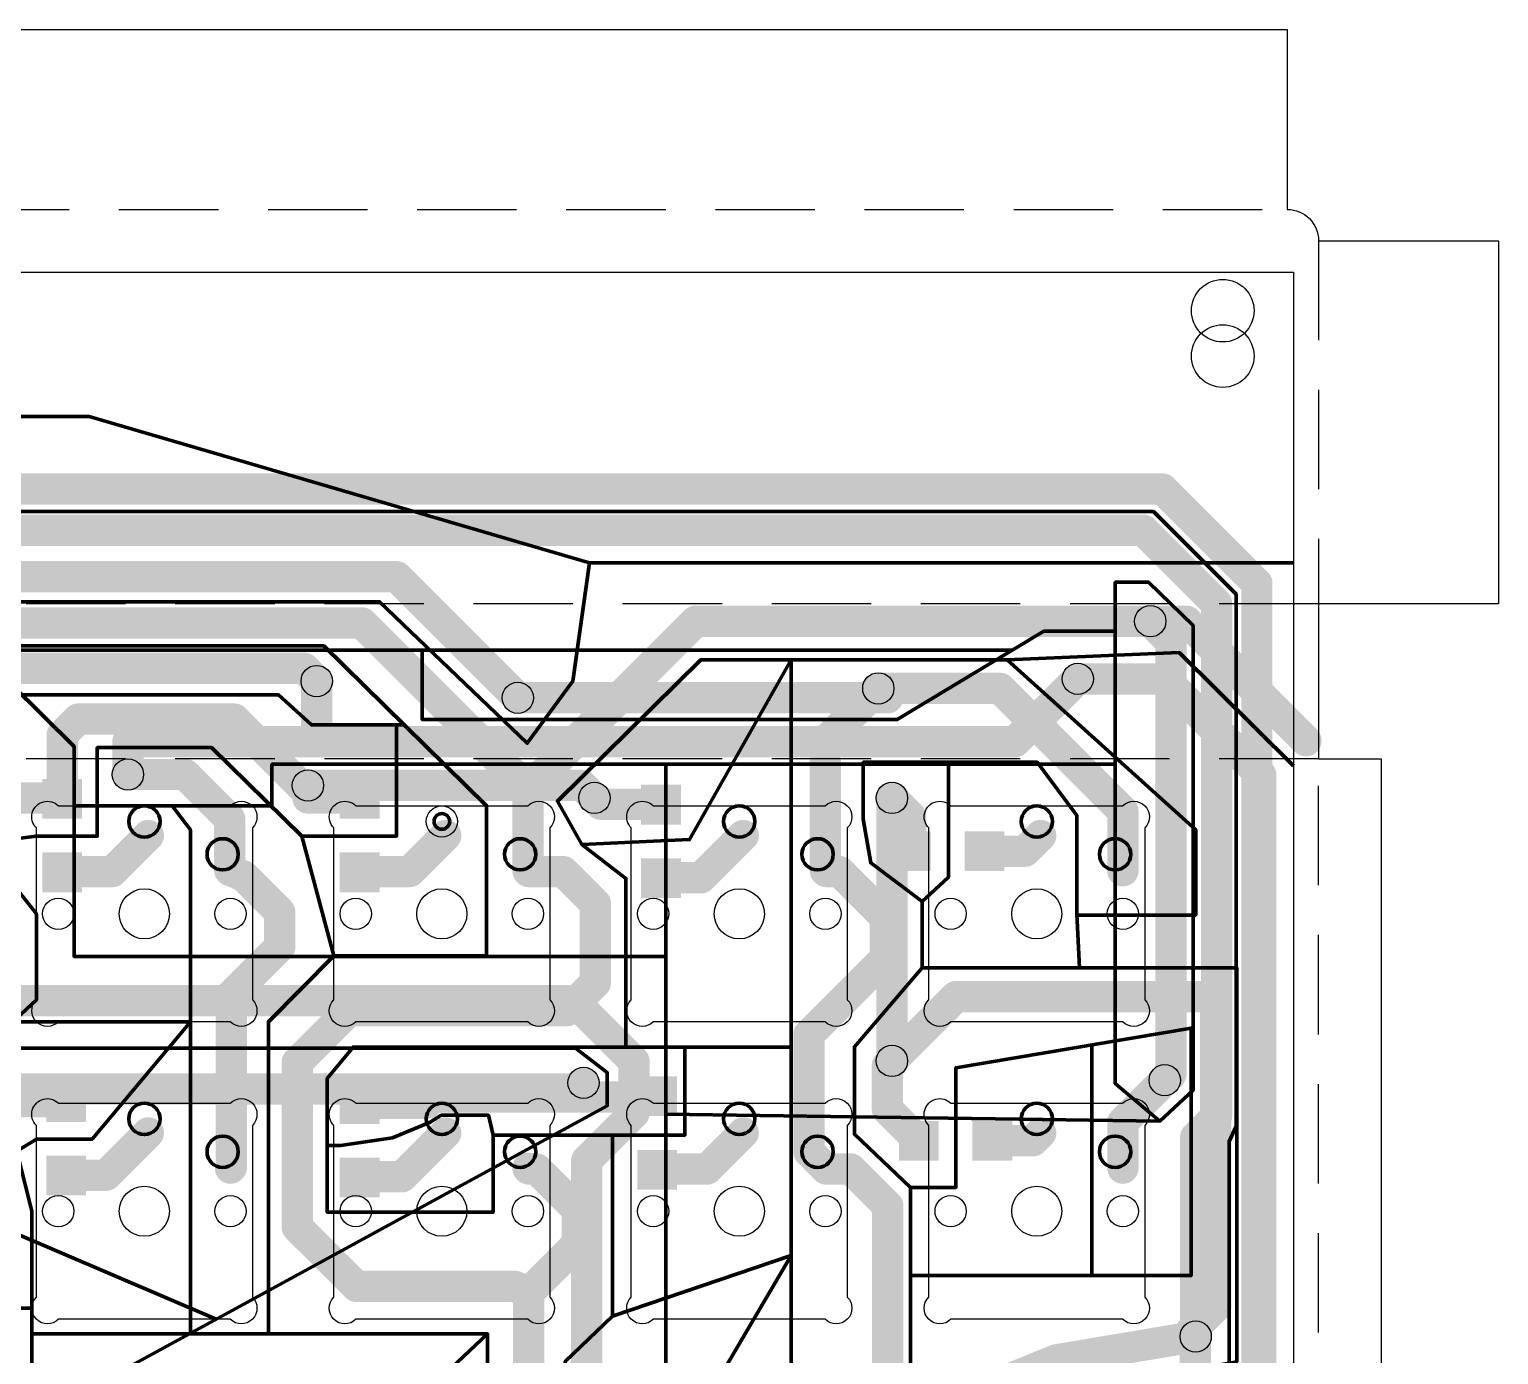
# Model space of a CAD drawing. Header units: millimetres. Extents: x -144 to 627, y 3 to 301.
# Drawn here: x 532.7 to 626.6, y 216.5 to 301.1 of the extents above; entities that cross this region are included whole.
import ezdxf

# ---------------------------------------------------------------- set-up
doc = ezdxf.new("R2010")
doc.units = ezdxf.units.MM
doc.linetypes.add('HIDDEN', pattern=[9.525, 6.35, -3.175])
for name, color, linetype in [('bends', 8, 'HIDDEN'), ('cuts', 31, 'Continuous'), ('pcb-bottom', 151, 'Continuous'), ('pcb-cuts', 211, 'Continuous'), ('pcb-top', 11, 'Continuous')]:
    doc.layers.add(name, color=color, linetype=linetype)
doc.layers.add('toolpath-pcb-bottom', color=155, linetype='Continuous', lineweight=200)
doc.layers.add('toolpath-pcb-top', color=15, linetype='Continuous', lineweight=200)

# ---------------------------------------------------------------- blocks, each defined once
blk = doc.blocks.new('RECT')
blk.add_solid([(-0.5, -0.5), (0.5, -0.5), (-0.5, 0.5), (0.5, 0.5)])

msp = doc.modelspace()

# ---------------------------------------------------------------- linework, layer by layer
at = {"layer": 'bends'}
for p, q in [((471.75, 289.625), (613.05, 289.625)), ((615.05, 287.625), (615.05, 264.425)), ((615.05, 264.425), (469.75, 264.425)), ((615.05, 254.525), (469.75, 254.525)), ((615.05, 160.725), (615.05, 254.525))]:
    msp.add_line(p, q, dxfattribs=at)
at = {"layer": 'cuts'}
for points in [[(471.75, 289.625), (471.75, 301.125), (613.05, 301.125), (613.05, 289.625, -0.414214), (615.05, 287.625), (626.55, 287.625), (626.55, 264.425), (615.05, 264.425), (615.05, 254.525), (619.05, 254.525), (619.05, 160.725), (615.05, 160.725, -0.414214), (613.05, 158.725), (613.05, 154.725), (471.75, 154.725), (471.75, 158.725, -0.414214), (469.75, 160.725), (465.75, 160.725), (465.75, 254.525), (469.75, 254.525), (469.75, 287.625, -0.414214)], [(533.15, 239.139), (533.15, 250.111, -1), (534.564, 251.525), (545.536, 251.525, -1), (546.95, 250.111), (546.95, 239.139, -1), (545.536, 237.725), (534.564, 237.725, -1)], [(552.15, 239.139), (552.15, 250.111, -1), (553.564, 251.525), (564.536, 251.525, -1), (565.95, 250.111), (565.95, 239.139, -1), (564.536, 237.725), (553.564, 237.725, -1)], [(571.15, 239.139), (571.15, 250.111, -1), (572.564, 251.525), (583.536, 251.525, -1), (584.95, 250.111), (584.95, 239.139, -1), (583.536, 237.725), (572.564, 237.725, -1)], [(590.15, 239.139), (590.15, 250.111, -1), (591.564, 251.525), (602.536, 251.525, -1), (603.95, 250.111), (603.95, 239.139, -1), (602.536, 237.725), (591.564, 237.725, -1)], [(533.15, 220.139), (533.15, 231.111, -1), (534.564, 232.525), (545.536, 232.525, -1), (546.95, 231.111), (546.95, 220.139, -1), (545.536, 218.725), (534.564, 218.725, -1)], [(552.15, 220.139), (552.15, 231.111, -1), (553.564, 232.525), (564.536, 232.525, -1), (565.95, 231.111), (565.95, 220.139, -1), (564.536, 218.725), (553.564, 218.725, -1)], [(571.15, 220.139), (571.15, 231.111, -1), (572.564, 232.525), (583.536, 232.525, -1), (584.95, 231.111), (584.95, 220.139, -1), (583.536, 218.725), (572.564, 218.725, -1)], [(590.15, 220.139), (590.15, 231.111, -1), (591.564, 232.525), (602.536, 232.525, -1), (603.95, 231.111), (603.95, 220.139, -1), (602.536, 218.725), (591.564, 218.725, -1)]]:
    msp.add_lwpolyline(points, format="xyb", close=True, dxfattribs=at)
msp.add_circle((608.93, 283.155), 2, dxfattribs=at)
at = {"layer": 'pcb-bottom', "const_width": 2}
for points in [[(517.72, 266.155), (556.17, 266.155)], [(556.17, 266.155), (563.9, 258.425)], [(553.935, 263.21), (509.535, 263.21)], [(553.935, 263.21), (564.55, 252.595)], [(564.55, 252.595), (575.27, 263.315)], [(575.27, 263.315), (604.3, 263.315)], [(604.3, 263.315), (606.61, 263.315)], [(606.61, 263.315), (614.24, 255.685)], [(550.25, 260.305), (492.72, 260.305)], [(551.06, 259.495), (550.25, 260.305)], [(586.93, 259.025), (583.55, 255.645)], [(594.71, 259.025), (586.93, 259.025)], [(602.55, 251.185), (594.71, 259.025)], [(599.67, 259.635), (605.21, 259.635)], [(605.21, 259.635), (611.36, 253.485)], [(535.82, 257.065), (534.8, 256.045)], [(535.82, 257.065), (545.79, 257.065)], [(545.79, 257.065), (550.83, 252.025)], [(534.8, 251.975), (534.8, 256.045)], [(583.55, 247.375), (583.55, 255.645)], [(542.66, 253.525), (539, 253.525)], [(545.5, 250.685), (542.66, 253.525)], [(611.36, 253.485), (611.36, 213.105)], [(550.5, 252.825), (550.5, 252.025)], [(564.55, 252.595), (564.55, 247.375)], [(516.7, 252.025), (534.8, 252.025)], [(534.8, 252.025), (534.8, 251.975)], [(550.5, 252.025), (550.83, 252.025)], [(550.83, 252.025), (553.8, 252.025)], [(553.8, 252.025), (553.8, 251.975)], [(568.8, 252.025), (569.2, 251.625)], [(569.2, 251.625), (573, 251.625)], [(573, 251.625), (573.05, 251.6)], [(587.8, 252.025), (589, 250.825)], [(545.5, 247.425), (545.5, 250.685)], [(589, 250.825), (589, 248.625)], [(602.55, 247.375), (602.55, 251.185)], [(540.3, 249.625), (538, 247.325)], [(559.3, 249.625), (557, 247.325)], [(578.3, 249.625), (575.6, 246.925)], [(597.3, 249.625), (596.3, 248.625)], [(589, 248.625), (589.013, 248.625)], [(596.3, 248.625), (593.712, 248.625)], [(538, 247.325), (534.8, 247.325)], [(534.8, 247.325), (534.8, 247.275)], [(545.5, 247.425), (545.55, 247.375)], [(546.4, 247.025), (545.5, 247.425)], [(546.4, 247.025), (548.7, 244.725)], [(557, 247.325), (553.8, 247.325)], [(553.8, 247.325), (553.8, 247.275)], [(564.6, 247.325), (564.55, 247.375)], [(566.8, 247.325), (564.6, 247.325)], [(568.86, 245.265), (566.8, 247.325)], [(573.1, 246.925), (573.05, 246.9)], [(575.6, 246.925), (573.1, 246.925)], [(583.6, 247.325), (583.55, 247.375)], [(584.45, 247.325), (583.6, 247.325)], [(587.38, 244.395), (584.45, 247.325)], [(568.86, 240.235), (568.86, 245.265)], [(548.7, 244.725), (548.7, 242.525)], [(587.38, 241.795), (587.38, 244.395)], [(548.7, 242.525), (545.6, 239.425)], [(582.5, 236.915), (587.38, 241.795)], [(567.07, 238.445), (568.86, 240.235)], [(545.6, 239.425), (545.6, 228.425)], [(591.9, 239.335), (587.795, 235.23)], [(608.48, 239.335), (591.9, 239.335)], [(608.48, 219.535), (608.48, 239.335)], [(549.81, 235.125), (553.13, 238.445)], [(553.13, 238.445), (567.07, 238.445)], [(582.5, 236.915), (582.5, 229.425)], [(549.81, 224.615), (549.81, 235.125)], [(587.8, 235.225), (587.513, 234.938)], [(587.513, 234.938), (587.513, 232.125)], [(587.8, 235.225), (587.795, 235.23)], [(568.1, 233.825), (568.1, 232.925)], [(602.55, 231.32), (605.225, 233.995)], [(558.5, 232.925), (558.1, 232.525)], [(568.1, 232.925), (558.5, 232.925)], [(572.8, 232.925), (568.1, 232.925)], [(572.8, 232.925), (572.8, 232.975)], [(531.2, 232.625), (535, 232.625)], [(535, 232.625), (535.05, 232.6)], [(558.1, 232.525), (553.8, 232.525)], [(553.8, 232.525), (553.8, 232.475)], [(589.513, 230.125), (587.513, 232.125)], [(602.55, 228.375), (602.55, 231.32)], [(540.3, 230.625), (537.6, 227.925)], [(559.3, 230.625), (556.5, 227.825)], [(578.3, 230.625), (576, 228.325)], [(596.8, 230.125), (594.212, 230.125)], [(597.3, 230.625), (596.8, 230.125)], [(583.55, 228.375), (582.5, 229.425)], [(545.6, 228.425), (545.55, 228.375)], [(564.6, 228.325), (564.55, 228.375)], [(564.6, 228.325), (565.1, 228.325)], [(565.1, 228.325), (567.7, 225.725)], [(576, 228.325), (572.8, 228.325)], [(572.8, 228.325), (572.8, 228.275)], [(583.6, 228.325), (583.55, 228.375)], [(585.17, 228.325), (583.6, 228.325)], [(587.53, 225.965), (585.17, 228.325)], [(535.1, 227.925), (535.05, 227.9)], [(537.6, 227.925), (535.1, 227.925)], [(556.5, 227.825), (553.8, 227.825)], [(553.8, 227.825), (553.8, 227.775)], [(567.7, 225.725), (567.7, 223.525)], [(587.53, 225.965), (587.53, 209.625)], [(553.6, 220.825), (549.81, 224.615)], [(567.7, 223.525), (564.6, 220.425)], [(563.7, 220.825), (553.6, 220.825)], [(563.7, 220.825), (564.6, 220.425)], [(564.6, 220.425), (564.6, 209.425)], [(606.885, 217.94), (608.48, 219.535)], [(606.885, 217.94), (607.2, 217.625)], [(598.31, 216.135), (607.2, 217.625)], [(591.8, 213.475), (598.31, 216.135)]]:
    msp.add_lwpolyline(points, dxfattribs=at)
at = {"layer": 'pcb-bottom', "const_width": 1}
for points in [[(556.524, 266.509, 1), (555.816, 265.801)], [(556.17, 265.655, 1), (556.17, 266.655)], [(554.289, 263.564, 1), (553.581, 262.856)], [(553.935, 262.71, 1), (553.935, 263.71)], [(575.27, 263.815, 1), (575.27, 262.815)], [(575.624, 262.961, 1), (574.916, 263.669)], [(604.3, 263.815, 1), (604.3, 262.815)], [(604.3, 262.815, 1), (604.3, 263.815)], [(606.964, 263.669, 1), (606.256, 262.961)], [(606.61, 262.815, 1), (606.61, 263.815)], [(550.604, 260.659, 1), (549.896, 259.951)], [(550.25, 259.805, 1), (550.25, 260.805)], [(550.706, 259.141, 1), (551.414, 259.849)], [(586.93, 259.525, 1), (586.93, 258.525)], [(587.284, 258.671, 1), (586.576, 259.379)], [(595.064, 259.379, 1), (594.356, 258.671)], [(594.71, 258.525, 1), (594.71, 259.525)], [(599.67, 260.135, 1), (599.67, 259.135)], [(605.564, 259.989, 1), (604.856, 259.281)], [(605.21, 259.135, 1), (605.21, 260.135)], [(563.546, 258.071, 1), (564.254, 258.779)], [(535.82, 257.565, 1), (535.82, 256.565)], [(536.174, 256.711, 1), (535.466, 257.419)], [(546.144, 257.419, 1), (545.436, 256.711)], [(545.79, 256.565, 1), (545.79, 257.565)], [(535.3, 256.045, 1), (534.3, 256.045)], [(534.446, 256.399, 1), (535.154, 255.691)], [(584.05, 255.645, 1), (583.05, 255.645)], [(583.196, 255.999, 1), (583.904, 255.291)], [(614.74, 255.685, 1), (613.74, 255.685)], [(613.886, 255.331, 1), (614.594, 256.039)], [(539, 254.025, 1), (539, 253.025)], [(543.014, 253.879, 1), (542.306, 253.171)], [(542.66, 253.025, 1), (542.66, 254.025)], [(611.86, 253.485, 1), (610.86, 253.485)], [(611.006, 253.131, 1), (611.714, 253.839)], [(551, 252.825, 1), (550, 252.825)], [(565.05, 252.595, 1), (564.05, 252.595)], [(564.196, 252.949, 1), (564.904, 252.241)], [(564.196, 252.241, 1), (564.904, 252.949)], [(535.3, 252.025, 1), (534.3, 252.025)], [(534.3, 251.975, 1), (535.3, 251.975)], [(534.3, 251.975, 1), (535.3, 251.975)], [(534.8, 251.525, 1), (534.8, 252.525)], [(550.5, 252.525, 1), (550.5, 251.525)], [(550, 252.025, 1), (551, 252.025)], [(550.83, 252.525, 1), (550.83, 251.525)], [(550.476, 251.671, 1), (551.184, 252.379)], [(550.83, 251.525, 1), (550.83, 252.525)], [(554.3, 252.025, 1), (553.3, 252.025)], [(553.3, 251.975, 1), (554.3, 251.975)], [(553.8, 251.525, 1), (553.8, 252.525)], [(569.154, 252.379, 1), (568.446, 251.671)], [(569.2, 252.125, 1), (569.2, 251.125)], [(568.846, 251.271, 1), (569.554, 251.979)], [(573.227, 252.07, 1), (572.773, 251.18)], [(572.823, 251.154, 1), (573.277, 252.045)], [(573, 251.125, 1), (573, 252.125)], [(588.154, 252.379, 1), (587.446, 251.671)], [(546, 250.685, 1), (545, 250.685)], [(545.146, 250.331, 1), (545.854, 251.039)], [(589.5, 250.825, 1), (588.5, 250.825)], [(588.646, 250.471, 1), (589.354, 251.179)], [(603.05, 251.185, 1), (602.05, 251.185)], [(602.196, 250.831, 1), (602.904, 251.539)], [(540.654, 249.271, 1), (539.946, 249.979)], [(559.654, 249.271, 1), (558.946, 249.979)], [(578.654, 249.271, 1), (577.946, 249.979)], [(597.654, 249.271, 1), (596.946, 249.979)], [(589, 249.125, 1), (589, 248.125)], [(588.5, 248.625, 1), (589.5, 248.625)], [(589.013, 248.125, 1), (589.013, 249.125)], [(593.712, 249.125, 1), (593.712, 248.125)], [(595.946, 248.979, 1), (596.654, 248.271)], [(596.3, 248.125, 1), (596.3, 249.125)], [(534.8, 247.825, 1), (534.8, 246.825)], [(535.3, 247.325, 1), (534.3, 247.325)], [(534.3, 247.275, 1), (535.3, 247.275)], [(537.646, 247.679, 1), (538.354, 246.971)], [(538, 246.825, 1), (538, 247.825)], [(545.854, 247.779, 1), (545.146, 247.071)], [(545.703, 247.882, 1), (545.297, 246.968)], [(545, 247.425, 1), (546, 247.425)], [(545.196, 247.021, 1), (545.904, 247.729)], [(546.754, 247.379, 1), (546.046, 246.671)], [(546.197, 246.568, 1), (546.603, 247.482)], [(553.8, 247.825, 1), (553.8, 246.825)], [(554.3, 247.325, 1), (553.3, 247.325)], [(553.3, 247.275, 1), (554.3, 247.275)], [(556.646, 247.679, 1), (557.354, 246.971)], [(557, 246.825, 1), (557, 247.825)], [(564.904, 247.729, 1), (564.196, 247.021)], [(564.05, 247.375, 1), (565.05, 247.375)], [(564.6, 247.825, 1), (564.6, 246.825)], [(564.246, 246.971, 1), (564.954, 247.679)], [(567.154, 247.679, 1), (566.446, 246.971)], [(566.8, 246.825, 1), (566.8, 247.825)], [(572.83, 247.35, 1), (573.27, 246.452)], [(573.1, 247.425, 1), (573.1, 246.425)], [(573.32, 246.476, 1), (572.88, 247.374)], [(575.246, 247.279, 1), (575.954, 246.571)], [(575.6, 246.425, 1), (575.6, 247.425)], [(583.904, 247.729, 1), (583.196, 247.021)], [(583.05, 247.375, 1), (584.05, 247.375)], [(583.6, 247.825, 1), (583.6, 246.825)], [(583.246, 246.971, 1), (583.954, 247.679)], [(584.804, 247.679, 1), (584.096, 246.971)], [(584.45, 246.825, 1), (584.45, 247.825)], [(602.05, 247.375, 1), (603.05, 247.375)], [(569.36, 245.265, 1), (568.36, 245.265)], [(568.506, 244.911, 1), (569.214, 245.619)], [(549.2, 244.725, 1), (548.2, 244.725)], [(548.346, 244.371, 1), (549.054, 245.079)], [(587.88, 244.395, 1), (586.88, 244.395)], [(587.026, 244.041, 1), (587.734, 244.749)], [(549.054, 242.171, 1), (548.346, 242.879)], [(548.2, 242.525, 1), (549.2, 242.525)], [(586.88, 241.795, 1), (587.88, 241.795)], [(587.734, 241.441, 1), (587.026, 242.149)], [(569.214, 239.881, 1), (568.506, 240.589)], [(546.1, 239.425, 1), (545.1, 239.425)], [(545.246, 239.779, 1), (545.954, 239.071)], [(568.36, 240.235, 1), (569.36, 240.235)], [(591.9, 239.835, 1), (591.9, 238.835)], [(592.254, 238.981, 1), (591.546, 239.689)], [(608.98, 239.335, 1), (607.98, 239.335)], [(608.48, 238.835, 1), (608.48, 239.835)], [(553.13, 238.945, 1), (553.13, 237.945)], [(553.484, 238.091, 1), (552.776, 238.799)], [(567.07, 237.945, 1), (567.07, 238.945)], [(566.716, 238.799, 1), (567.424, 238.091)], [(583, 236.915, 1), (582, 236.915)], [(582.146, 237.269, 1), (582.854, 236.561)], [(550.31, 235.125, 1), (549.31, 235.125)], [(549.456, 235.479, 1), (550.164, 234.771)], [(588.013, 234.938, 1), (587.013, 234.938)], [(587.159, 235.292, 1), (587.867, 234.584)], [(588.149, 235.584, 1), (587.441, 234.876)], [(587.441, 235.584, 1), (588.149, 234.876)], [(588.154, 234.871, 1), (587.446, 235.579)], [(587.446, 234.871, 1), (588.154, 235.579)], [(568.6, 233.825, 1), (567.6, 233.825)], [(605.579, 233.641, 1), (604.871, 234.349)], [(558.5, 233.425, 1), (558.5, 232.425)], [(558.854, 232.571, 1), (558.146, 233.279)], [(568.1, 233.425, 1), (568.1, 232.425)], [(568.1, 232.425, 1), (568.1, 233.425)], [(573.3, 232.975, 1), (572.3, 232.975)], [(572.8, 232.425, 1), (572.8, 233.425)], [(535.227, 233.07, 1), (534.773, 232.18)], [(534.823, 232.154, 1), (535.277, 233.045)], [(535, 232.125, 1), (535, 233.125)], [(553.8, 233.025, 1), (553.8, 232.025)], [(554.3, 232.525, 1), (553.3, 232.525)], [(553.3, 232.475, 1), (554.3, 232.475)], [(557.746, 232.879, 1), (558.454, 232.171)], [(558.1, 232.025, 1), (558.1, 233.025)], [(567.6, 232.925, 1), (568.6, 232.925)], [(572.3, 232.925, 1), (573.3, 232.925)], [(587.867, 232.479, 1), (587.159, 231.771)], [(587.013, 232.125, 1), (588.013, 232.125)], [(603.05, 231.32, 1), (602.05, 231.32)], [(602.196, 231.674, 1), (602.904, 230.966)], [(540.654, 230.271, 1), (539.946, 230.979)], [(559.654, 230.271, 1), (558.946, 230.979)], [(578.654, 230.271, 1), (577.946, 230.979)], [(589.159, 229.771, 1), (589.867, 230.479)], [(594.212, 230.625, 1), (594.212, 229.625)], [(596.446, 230.479, 1), (597.154, 229.771)], [(596.8, 229.625, 1), (596.8, 230.625)], [(597.654, 230.271, 1), (596.946, 230.979)], [(582.854, 229.779, 1), (582.146, 229.071)], [(582, 229.425, 1), (583, 229.425)], [(545.196, 228.729, 1), (545.904, 228.021)], [(545.954, 228.071, 1), (545.246, 228.779)], [(564.904, 228.729, 1), (564.196, 228.021)], [(564.6, 228.825, 1), (564.6, 227.825)], [(564.246, 227.971, 1), (564.954, 228.679)], [(565.454, 228.679, 1), (564.746, 227.971)], [(565.1, 227.825, 1), (565.1, 228.825)], [(572.8, 228.825, 1), (572.8, 227.825)], [(573.3, 228.325, 1), (572.3, 228.325)], [(575.646, 228.679, 1), (576.354, 227.971)], [(576, 227.825, 1), (576, 228.825)], [(583.904, 228.729, 1), (583.196, 228.021)], [(583.6, 228.825, 1), (583.6, 227.825)], [(583.196, 228.021, 1), (583.904, 228.729)], [(583.246, 227.971, 1), (583.954, 228.679)], [(585.524, 228.679, 1), (584.816, 227.971)], [(585.17, 227.825, 1), (585.17, 228.825)], [(534.83, 228.35, 1), (535.27, 227.452)], [(535.1, 228.425, 1), (535.1, 227.425)], [(535.32, 227.476, 1), (534.88, 228.374)], [(537.246, 228.279, 1), (537.954, 227.571)], [(537.6, 227.425, 1), (537.6, 228.425)], [(545.1, 228.425, 1), (546.1, 228.425)], [(553.8, 228.325, 1), (553.8, 227.325)], [(554.3, 227.825, 1), (553.3, 227.825)], [(553.3, 227.775, 1), (554.3, 227.775)], [(556.146, 228.179, 1), (556.854, 227.471)], [(556.5, 227.325, 1), (556.5, 228.325)], [(572.3, 228.275, 1), (573.3, 228.275)], [(602.05, 228.375, 1), (603.05, 228.375)], [(568.2, 225.725, 1), (567.2, 225.725)], [(567.346, 225.371, 1), (568.054, 226.079)], [(588.03, 225.965, 1), (587.03, 225.965)], [(587.176, 225.611, 1), (587.884, 226.319)], [(550.164, 224.969, 1), (549.456, 224.261)], [(549.31, 224.615, 1), (550.31, 224.615)], [(568.054, 223.171, 1), (567.346, 223.879)], [(567.2, 223.525, 1), (568.2, 223.525)], [(553.6, 221.325, 1), (553.6, 220.325)], [(553.246, 220.471, 1), (553.954, 221.179)], [(563.903, 221.282, 1), (563.497, 220.368)], [(563.7, 220.325, 1), (563.7, 221.325)], [(565.1, 220.425, 1), (564.1, 220.425)], [(564.246, 220.779, 1), (564.954, 220.071)], [(564.397, 219.968, 1), (564.803, 220.882)], [(607.98, 219.535, 1), (608.98, 219.535)], [(608.834, 219.181, 1), (608.126, 219.889)], [(607.239, 218.294, 1), (606.531, 217.586)], [(606.531, 218.294, 1), (607.239, 217.586)], [(606.846, 217.271, 1), (607.554, 217.979)], [(607.283, 217.132, 1), (607.117, 218.118)], [(598.227, 216.628, 1), (598.393, 215.642)], [(598.499, 215.672, 1), (598.121, 216.598)]]:
    msp.add_lwpolyline(points, format="xyb", dxfattribs=at)
at = {"layer": 'pcb-cuts'}
msp.add_lwpolyline([(472.15, 259.715), (473.75, 259.715), (473.75, 277.715), (472.15, 277.715), (472.15, 285.625), (613.45, 285.625), (613.45, 160.625), (472.15, 160.625)], close=True, dxfattribs=at)
for centre, radius in [((608.93, 280.255), 2), ((604.3, 263.315), 1), ((551.06, 259.495), 1), ((586.93, 259.025), 1), ((599.67, 259.635), 1), ((563.9, 258.425), 1), ((539, 253.525), 1), ((550.5, 252.825), 1), ((568.8, 252.025), 1), ((587.8, 252.025), 1), ((540.05, 250.525), 1), ((559.05, 250.525), 1), ((578.05, 250.525), 1), ((597.05, 250.525), 1), ((545.05, 248.425), 1), ((564.05, 248.425), 1), ((583.05, 248.425), 1), ((602.05, 248.425), 1), ((540.05, 244.625), 1.6), ((559.05, 244.625), 1.6), ((578.05, 244.625), 1.6), ((597.05, 244.625), 1.6), ((534.55, 244.625), 1), ((545.55, 244.625), 1), ((553.55, 244.625), 1), ((564.55, 244.625), 1), ((572.55, 244.625), 1), ((583.55, 244.625), 1), ((591.55, 244.625), 1), ((602.55, 244.625), 1), ((587.8, 235.225), 1), ((568.1, 233.825), 1), ((605.225, 233.995), 1), ((540.05, 231.525), 1), ((559.05, 231.525), 1), ((578.05, 231.525), 1), ((597.05, 231.525), 1), ((545.05, 229.425), 1), ((564.05, 229.425), 1), ((583.05, 229.425), 1), ((602.05, 229.425), 1), ((540.05, 225.625), 1.6), ((559.05, 225.625), 1.6), ((578.05, 225.625), 1.6), ((597.05, 225.625), 1.6), ((534.55, 225.625), 1), ((545.55, 225.625), 1), ((553.55, 225.625), 1), ((564.55, 225.625), 1), ((572.55, 225.625), 1), ((583.55, 225.625), 1), ((591.55, 225.625), 1), ((602.55, 225.625), 1), ((607.2, 217.625), 1)]:
    msp.add_circle(centre, radius, dxfattribs=at)
at = {"layer": 'pcb-top', "const_width": 2}
for points in [[(605.09, 271.755), (525, 271.755)], [(611.107, 265.738), (605.09, 271.755)], [(603.857, 269.13), (523.805, 269.13)], [(608.532, 264.455), (603.857, 269.13)], [(611.107, 189.366), (611.107, 265.738)], [(608.532, 231.677), (608.532, 264.455)], [(605.616, 261.999), (604.3, 263.315)], [(605.616, 261.999), (605.616, 234.386)], [(551.06, 259.495), (551.06, 255.625)], [(587.53, 258.425), (586.93, 259.025)], [(599.67, 259.635), (595.66, 255.625)], [(563.9, 258.425), (587.53, 258.425)], [(539, 253.525), (539, 255.625)], [(551.06, 255.625), (539, 255.625)], [(595.66, 255.625), (551.06, 255.625)], [(550.5, 252.825), (568, 252.825)], [(568, 252.825), (568.8, 252.025)], [(587.8, 235.225), (587.8, 252.025)], [(567.44, 239.085), (530.725, 239.085)], [(567.44, 239.085), (571.32, 235.205)], [(571.32, 231.885), (571.32, 235.205)], [(567.7, 233.425), (568.1, 233.825)], [(605.225, 233.995), (605.616, 234.386)], [(531.7, 233.425), (567.7, 233.425)], [(571.32, 231.885), (568.3, 228.865)], [(608.532, 231.677), (607.2, 230.345)], [(607.2, 230.345), (607.2, 217.625)], [(568.3, 228.865), (568.3, 215.825)], [(607.2, 217.625), (607.18, 217.605)], [(607.18, 217.605), (607.18, 201.275)], [(568.3, 215.825), (567.9, 214.925)]]:
    msp.add_lwpolyline(points, dxfattribs=at)
at = {"layer": 'pcb-top', "const_width": 1}
for points in [[(605.444, 272.109, 1), (604.736, 271.401)], [(605.09, 271.255, 1), (605.09, 272.255)], [(604.21, 269.484, 1), (603.503, 268.776)], [(603.857, 268.63, 1), (603.857, 269.63)], [(611.607, 265.738, 1), (610.607, 265.738)], [(610.753, 265.385, 1), (611.46, 266.092)], [(609.032, 264.455, 1), (608.032, 264.455)], [(608.178, 264.101, 1), (608.885, 264.809)], [(604.654, 263.669, 1), (603.946, 262.961)], [(606.116, 261.999, 1), (605.116, 261.999)], [(605.262, 261.645, 1), (605.97, 262.353)], [(551.56, 259.495, 1), (550.56, 259.495)], [(587.284, 259.379, 1), (586.576, 258.671)], [(600.024, 259.281, 1), (599.316, 259.989)], [(563.9, 258.925, 1), (563.9, 257.925)], [(587.176, 258.071, 1), (587.884, 258.779)], [(587.53, 257.925, 1), (587.53, 258.925)], [(539.5, 255.625, 1), (538.5, 255.625)], [(539, 256.125, 1), (539, 255.125)], [(551.06, 256.125, 1), (551.06, 255.125)], [(551.06, 255.125, 1), (551.06, 256.125)], [(595.306, 255.979, 1), (596.014, 255.271)], [(595.66, 255.125, 1), (595.66, 256.125)], [(550.56, 255.625, 1), (551.56, 255.625)], [(538.5, 253.525, 1), (539.5, 253.525)], [(550.5, 253.325, 1), (550.5, 252.325)], [(568.354, 253.179, 1), (567.646, 252.471)], [(568, 252.325, 1), (568, 253.325)], [(568.446, 251.671, 1), (569.154, 252.379)], [(588.3, 252.025, 1), (587.3, 252.025)], [(567.794, 239.439, 1), (567.086, 238.731)], [(567.44, 238.585, 1), (567.44, 239.585)], [(571.82, 235.205, 1), (570.82, 235.205)], [(570.966, 234.851, 1), (571.674, 235.559)], [(587.3, 235.225, 1), (588.3, 235.225)], [(568.454, 233.471, 1), (567.746, 234.179)], [(604.871, 234.349, 1), (605.579, 233.641)], [(605.116, 234.386, 1), (606.116, 234.386)], [(605.97, 234.032, 1), (605.262, 234.74)], [(567.346, 233.779, 1), (568.054, 233.071)], [(567.7, 232.925, 1), (567.7, 233.925)], [(571.674, 231.531, 1), (570.966, 232.239)], [(570.82, 231.885, 1), (571.82, 231.885)], [(608.032, 231.677, 1), (609.032, 231.677)], [(608.885, 231.323, 1), (608.178, 232.03)], [(607.7, 230.345, 1), (606.7, 230.345)], [(606.846, 230.699, 1), (607.554, 229.991)], [(568.8, 228.865, 1), (567.8, 228.865)], [(567.946, 229.219, 1), (568.654, 228.511)], [(607.68, 217.605, 1), (606.68, 217.605)], [(606.826, 217.959, 1), (607.534, 217.251)], [(606.7, 217.625, 1), (607.7, 217.625)], [(607.554, 217.271, 1), (606.846, 217.979)], [(568.757, 215.622, 1), (567.843, 216.028)]]:
    msp.add_lwpolyline(points, format="xyb", dxfattribs=at)
at = {"layer": 'pcb-top'}
for centre in [(604.3, 263.315), (551.06, 259.495), (586.93, 259.025), (599.67, 259.635), (563.9, 258.425), (539, 253.525), (550.5, 252.825), (568.8, 252.025), (587.8, 252.025), (587.8, 235.225), (568.1, 233.825), (605.225, 233.995), (607.2, 217.625)]:
    msp.add_circle(centre, 1, dxfattribs=at)
at = {"layer": 'toolpath-pcb-bottom'}
for points in [[(568.491, 267.042), (536.533, 276.385), (472.15, 276.385)], [(561.974, 204.141), (561.974, 217.788), (547.97, 217.788), (547.97, 237.731), (552.15, 241.932), (561.905, 241.932), (561.905, 251.525), (551.516, 261.743), (495.166, 261.743), (495.166, 265.743), (510.52, 265.743), (511.862, 264.562), (555.069, 264.562), (564.501, 255.526), (567.411, 259.489), (568.491, 267.042), (613.45, 267.042)], [(472.15, 263.561), (490.629, 263.561), (490.629, 244.272), (486.208, 239.669), (486.208, 225.312), (490.949, 225.312), (490.949, 236.32), (494.763, 240.167), (494.763, 258.609), (548.623, 258.609), (550.726, 256.689), (556.655, 256.689)], [(613.45, 254.071), (606.153, 261.308), (595.163, 260.859)], [(581.36, 260.859), (575.602, 260.859), (566.431, 251.818), (567.996, 249.05), (570.803, 246.888), (570.803, 236.11), (553.384, 236.11), (551.731, 234.104), (551.731, 225.563), (562.328, 225.563), (562.328, 230.49), (569.944, 230.49), (569.944, 218.918), (566.933, 216.027), (566.933, 204.072)], [(567.996, 249.05), (574.877, 249.365), (581.36, 260.859)], [(568.478, 166.62), (568.478, 175), (573.381, 180.077), (573.381, 187.205), (578.405, 197.992), (588.991, 202.216), (588.991, 227.142), (585.401, 230.544), (585.401, 236.129), (589.74, 241.176), (589.74, 245.409), (586.448, 247.876), (585.962, 250.68), (585.962, 254.306), (597.071, 254.306), (599.615, 250.904), (599.615, 244.549), (607.209, 244.549), (607.209, 249.981), (595.163, 260.859), (581.36, 260.859), (581.36, 203.747), (574.923, 203.747)], [(529.551, 249.131), (533.15, 249.585), (537.039, 249.585), (537.039, 255.239), (544.327, 255.239), (550.106, 249.59), (556.161, 249.59), (556.161, 256.689)], [(589.74, 245.409), (591.405, 246.973), (591.405, 254.306)], [(537.039, 251.525), (541.827, 251.525), (542.993, 249.985), (542.993, 237.725), (531.638, 237.725)], [(532.857, 219.432), (532.857, 225.625), (531.905, 229.453), (528.926, 230.71), (528.926, 235.19), (533.15, 239.139), (533.15, 244.625), (529.551, 249.131), (524.348, 249.425), (524.348, 219.23), (486.329, 219.23), (486.329, 192.812)], [(552.15, 241.932), (550.106, 249.59)], [(599.615, 244.625), (599.781, 241.176)], [(589.74, 241.176), (609.821, 241.176), (609.821, 216.005), (595.987, 213.525), (593.886, 211.231), (588.991, 211.231)], [(531.905, 229.453), (533.15, 230.224), (536.706, 230.224), (542.993, 237.725)], [(542.993, 237.725), (542.993, 217.788), (547.97, 217.788)], [(588.991, 227.142), (591.883, 227.142), (591.883, 234.789), (606.907, 237.322), (606.907, 221.515), (588.991, 221.515)], [(569.944, 230.49), (574.571, 230.49), (574.571, 236.11)], [(570.803, 236.11), (581.36, 236.11)], [(600.557, 221.515), (600.557, 236.251)], [(551.731, 229.834), (552.569, 229.834), (555.898, 230.324), (558.305, 231.321), (559.007, 231.754), (562.023, 231.754), (562.328, 230.49)], [(566.933, 211.344), (574.633, 211.344), (581.36, 222.794)], [(569.944, 218.918), (581.36, 222.794)], [(514.857, 200.432), (532.857, 200.432), (532.857, 219.432), (530.085, 219.432)], [(542.993, 217.788), (532.857, 217.788)], [(550.913, 211.669), (555.479, 211.669), (561.974, 217.788)]]:
    msp.add_lwpolyline(points, dxfattribs=at)
at = {"layer": 'toolpath-pcb-top'}
for points in [[(545.55, 187.625), (545.55, 176.787), (550.276, 176.787), (554.783, 179.91), (564.908, 179.91), (569.605, 184.214), (603.257, 184.214), (609.331, 190.306), (609.331, 230.079), (609.779, 231.052), (609.779, 265.037), (604.505, 270.325), (524.394, 270.325), (518.838, 275.94), (489.085, 275.94), (482.311, 269.226), (472.15, 269.226)], [(472.15, 266.259), (483.573, 266.259), (490.905, 273.299), (517.37, 273.299), (535.556, 255.308), (535.556, 241.901), (573.366, 241.901), (573.366, 202.586)], [(494.679, 216.504), (525.849, 216.504), (530.364, 214.851), (537.535, 214.851), (569.611, 232.361), (569.611, 234.483), (567.581, 236.051), (519.655, 236.051), (519.655, 267.008), (516.229, 270.443), (492.058, 270.443), (484.909, 263.26), (472.15, 263.26)], [(544.631, 218.725), (511.81, 232.757), (511.81, 247.693), (514.857, 254.525), (514.857, 267.222), (493.193, 267.222), (486.564, 260.386), (472.15, 260.386)], [(602.065, 262.688), (602.065, 265.808), (604.196, 265.808), (607.034, 263.048), (607.034, 233.352), (604.901, 231.381), (602.065, 233.777), (602.065, 254.18)], [(535.556, 251.525), (548.199, 251.525), (548.199, 254.18), (602.065, 254.18), (602.065, 262.688), (597.508, 262.688), (588.142, 257.03), (557.798, 257.03), (557.798, 261.457), (529.341, 261.457)], [(557.798, 261.457), (595.469, 261.457)], [(573.366, 241.901), (573.366, 254.18)], [(604.901, 231.381), (573.366, 231.818)]]:
    msp.add_lwpolyline(points, dxfattribs=at)
for centre, radius in [((540.05, 250.525), 1), ((578.05, 250.525), 1), ((597.05, 250.525), 1), ((559.05, 250.525), 0.5), ((545.05, 248.425), 1), ((564.05, 248.425), 1), ((583.05, 248.425), 1), ((602.05, 248.425), 1), ((540.05, 231.525), 1), ((559.05, 231.525), 1), ((578.05, 231.525), 1), ((597.05, 231.525), 1), ((545.05, 229.425), 1), ((564.05, 229.425), 1), ((583.05, 229.425), 1), ((602.05, 229.425), 1)]:
    msp.add_circle(centre, radius, dxfattribs=at)

# ---------------------------------------------------------------- block references
at = {"layer": 'pcb-bottom', "xscale": 2.54, "yscale": 2.54}
for p, rotation in [((534.8, 251.975), 270), ((553.8, 251.975), 270), ((573.05, 251.6), 270), ((593.712, 248.625), 180), ((534.8, 247.275), 90), ((553.8, 247.275), 90), ((573.05, 246.9), 90), ((535.05, 232.6), 270), ((553.8, 232.475), 270), ((572.8, 232.975), 270), ((594.212, 230.125), 180), ((535.05, 227.9), 90), ((553.8, 227.775), 90), ((572.8, 228.275), 90)]:
    msp.add_blockref('RECT', p, dxfattribs=dict(at, rotation=rotation))
for p in [(589.013, 248.625), (589.513, 230.125)]:
    msp.add_blockref('RECT', p, dxfattribs=at)

doc.saveas('drawing.dxf')
